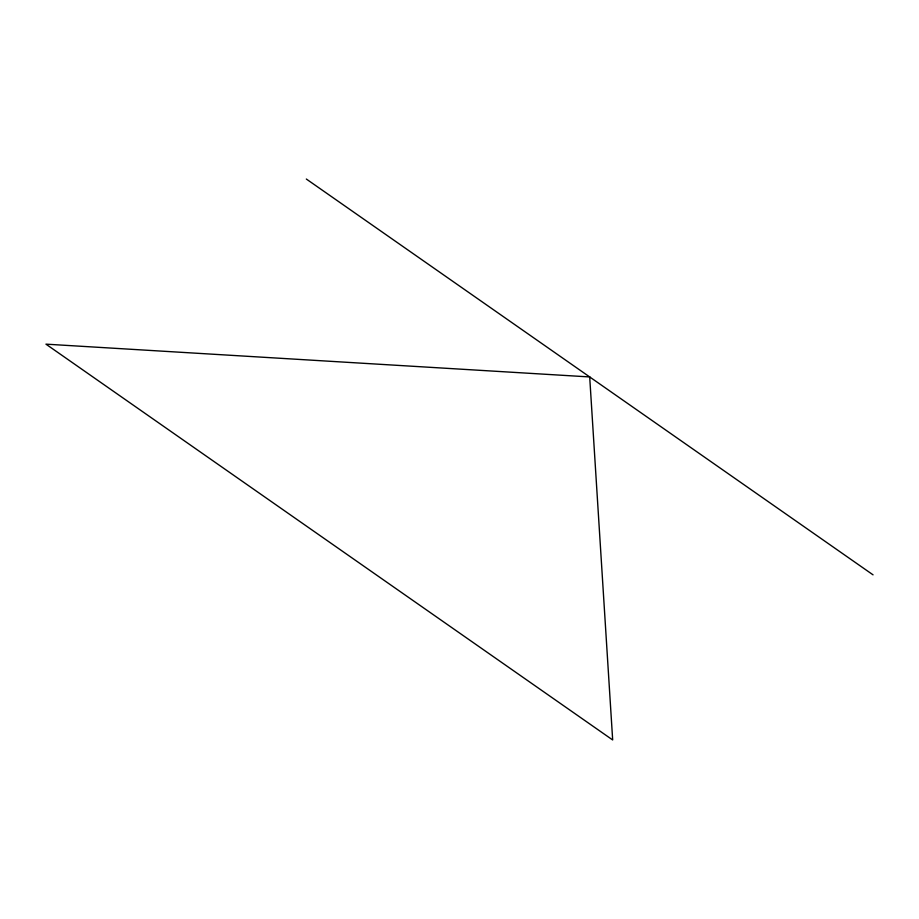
<?xml version="1.0" encoding="UTF-8"?>
<svg xmlns="http://www.w3.org/2000/svg" width="919" height="919" viewBox="0 0 919 919"><rect width="100%" height="100%" fill="white"/><g stroke="black" fill="none" stroke-linecap="round" stroke-linejoin="round"><path stroke-width="1.38" d="M306.326 179.033L873.05 574.846M589.688 376.939L45.95 344.154L612.674 739.967L589.688 376.939"/></g></svg>
